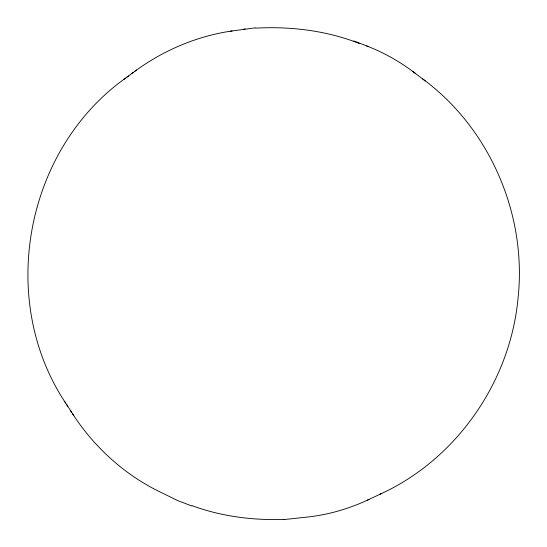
<?xml version="1.0" encoding="UTF-8"?>
<svg xmlns="http://www.w3.org/2000/svg" width="547" height="547" viewBox="0 0 547 547"><rect width="100%" height="100%" fill="white"/><g stroke="black" fill="none" stroke-linecap="round" stroke-linejoin="round"><path stroke-width="0.82" d="M125.42 78.235C24.841 149.981 -2.885 300.241 65.654 403.071M131.923 73.455L133.468 72.3M123.882 79.39L136.572 70.023C164.237 50.105 196.503 36.437 230.239 31.227L255.599 27.801M135.013 71.158L136.572 70.023M126.966 77.093L128.524 75.965M284.016 519.575L310.197 516.744C329.957 514.235 349.28 508.553 367.352 500.19L381.396 493.599C457.326 458.413 510.583 380.869 518.084 297.753C527.007 214.663 489.88 128.094 422.257 78.624M367.352 500.19L368.986 499.425M379.673 494.406L381.396 493.599M230.239 31.227L232.024 30.96M255.907 28.129C290.826 26.242 326.962 30.653 359.584 43.575M243.641 29.155L245.145 28.929M283.825 519.349C252.871 520.539 221.275 516.402 192.141 505.702M191.806 505.954L177.884 500.676L157.297 490.577C122.822 473.251 93.544 446.181 72.614 413.853M353.82 40.957L368.213 46.529C385.109 53.216 401.019 62.358 415.412 73.448M366.613 45.907L368.213 46.529M412.547 71.281L425.306 80.929M66.693 404.684L67.746 406.291M64.628 401.45L73.674 415.467M70.529 410.585L71.561 412.219"/></g></svg>
